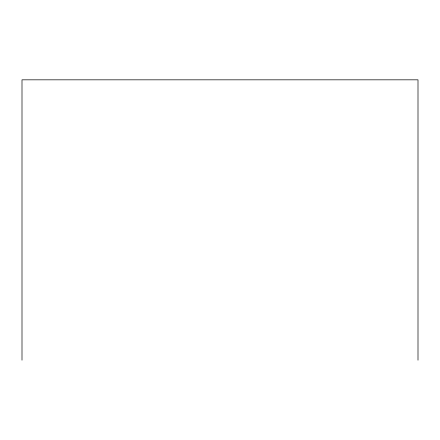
<?xml version="1.0" encoding="UTF-8"?>
<svg xmlns="http://www.w3.org/2000/svg" width="440" height="440" viewBox="0 0 440 440"><rect width="100%" height="100%" fill="white"/><g stroke="black" fill="none" stroke-linecap="round" stroke-linejoin="round"><path stroke-width="0.66" d="M418 360.173L418 79.827L22 79.827L22 360.173"/></g></svg>
